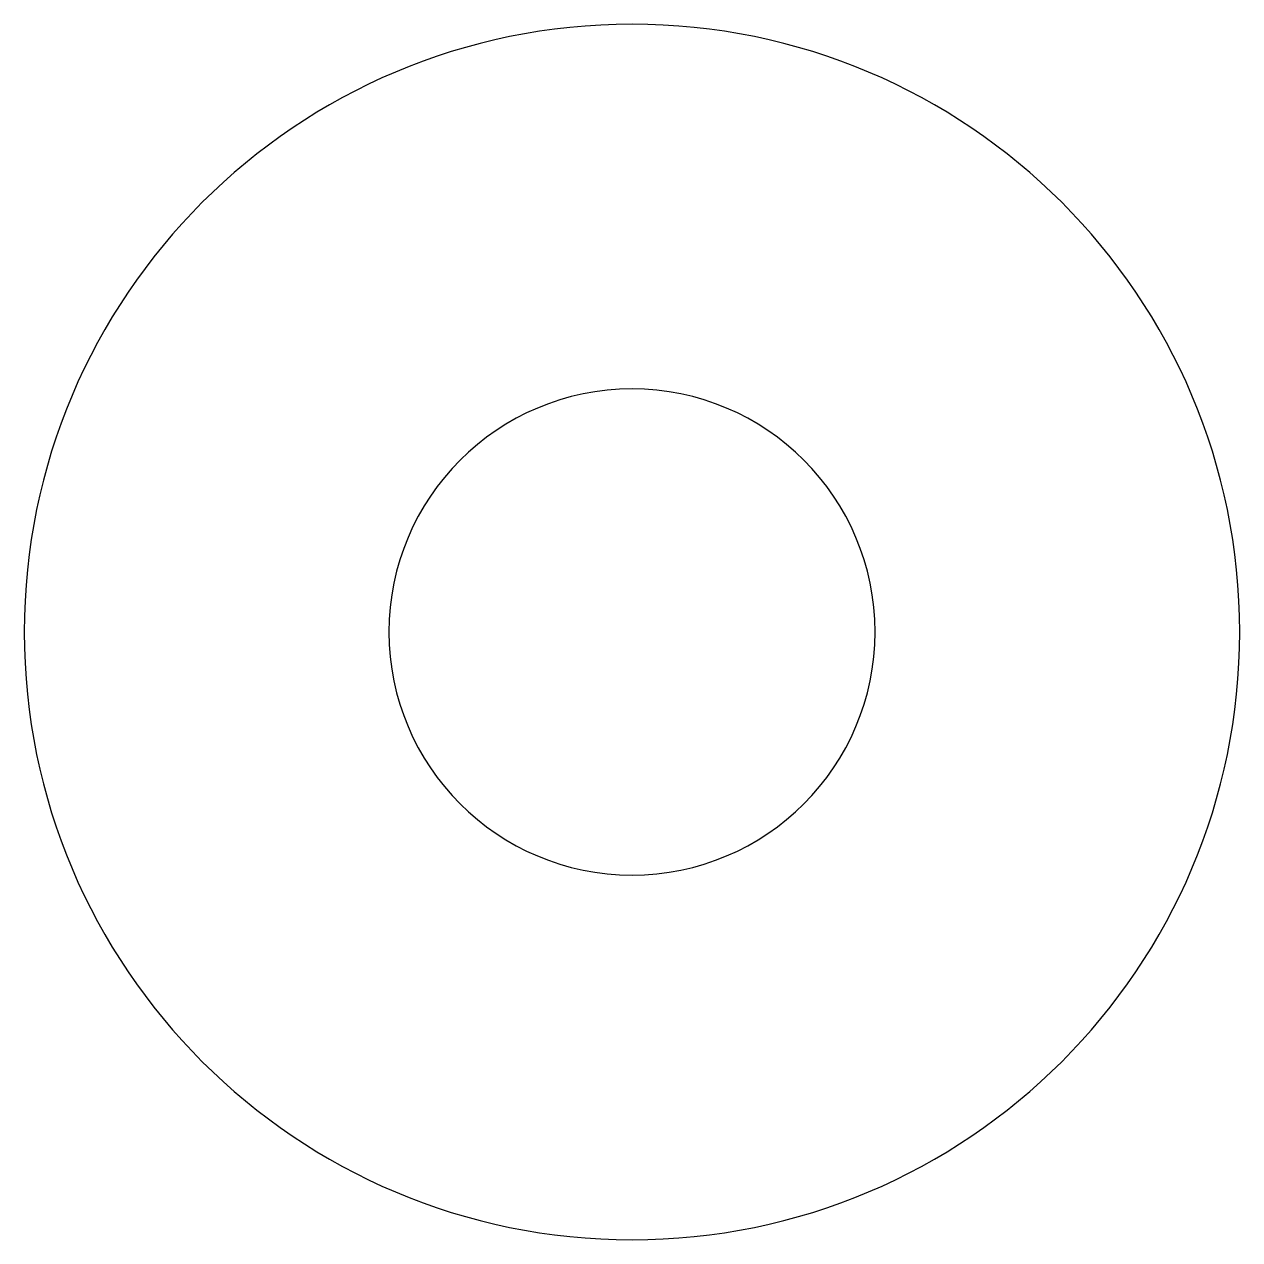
# Model space of a CAD drawing. Header units: metres. Extents: x 125 to 275, y -75 to 75.
import ezdxf

# ---------------------------------------------------------------- set-up
doc = ezdxf.new("R2010")
doc.units = ezdxf.units.M

msp = doc.modelspace()

# ---------------------------------------------------------------- linework, layer by layer
at = {"layer": 'InnerContour'}
msp.add_lwpolyline([(170, 0, 1), (230, 0, 1)], format="xyb", close=True, dxfattribs=at)
at = {"layer": 'OuterContour'}
msp.add_lwpolyline([(125, 0, 1), (275, 0, 1)], format="xyb", close=True, dxfattribs=at)

doc.saveas('drawing.dxf')
